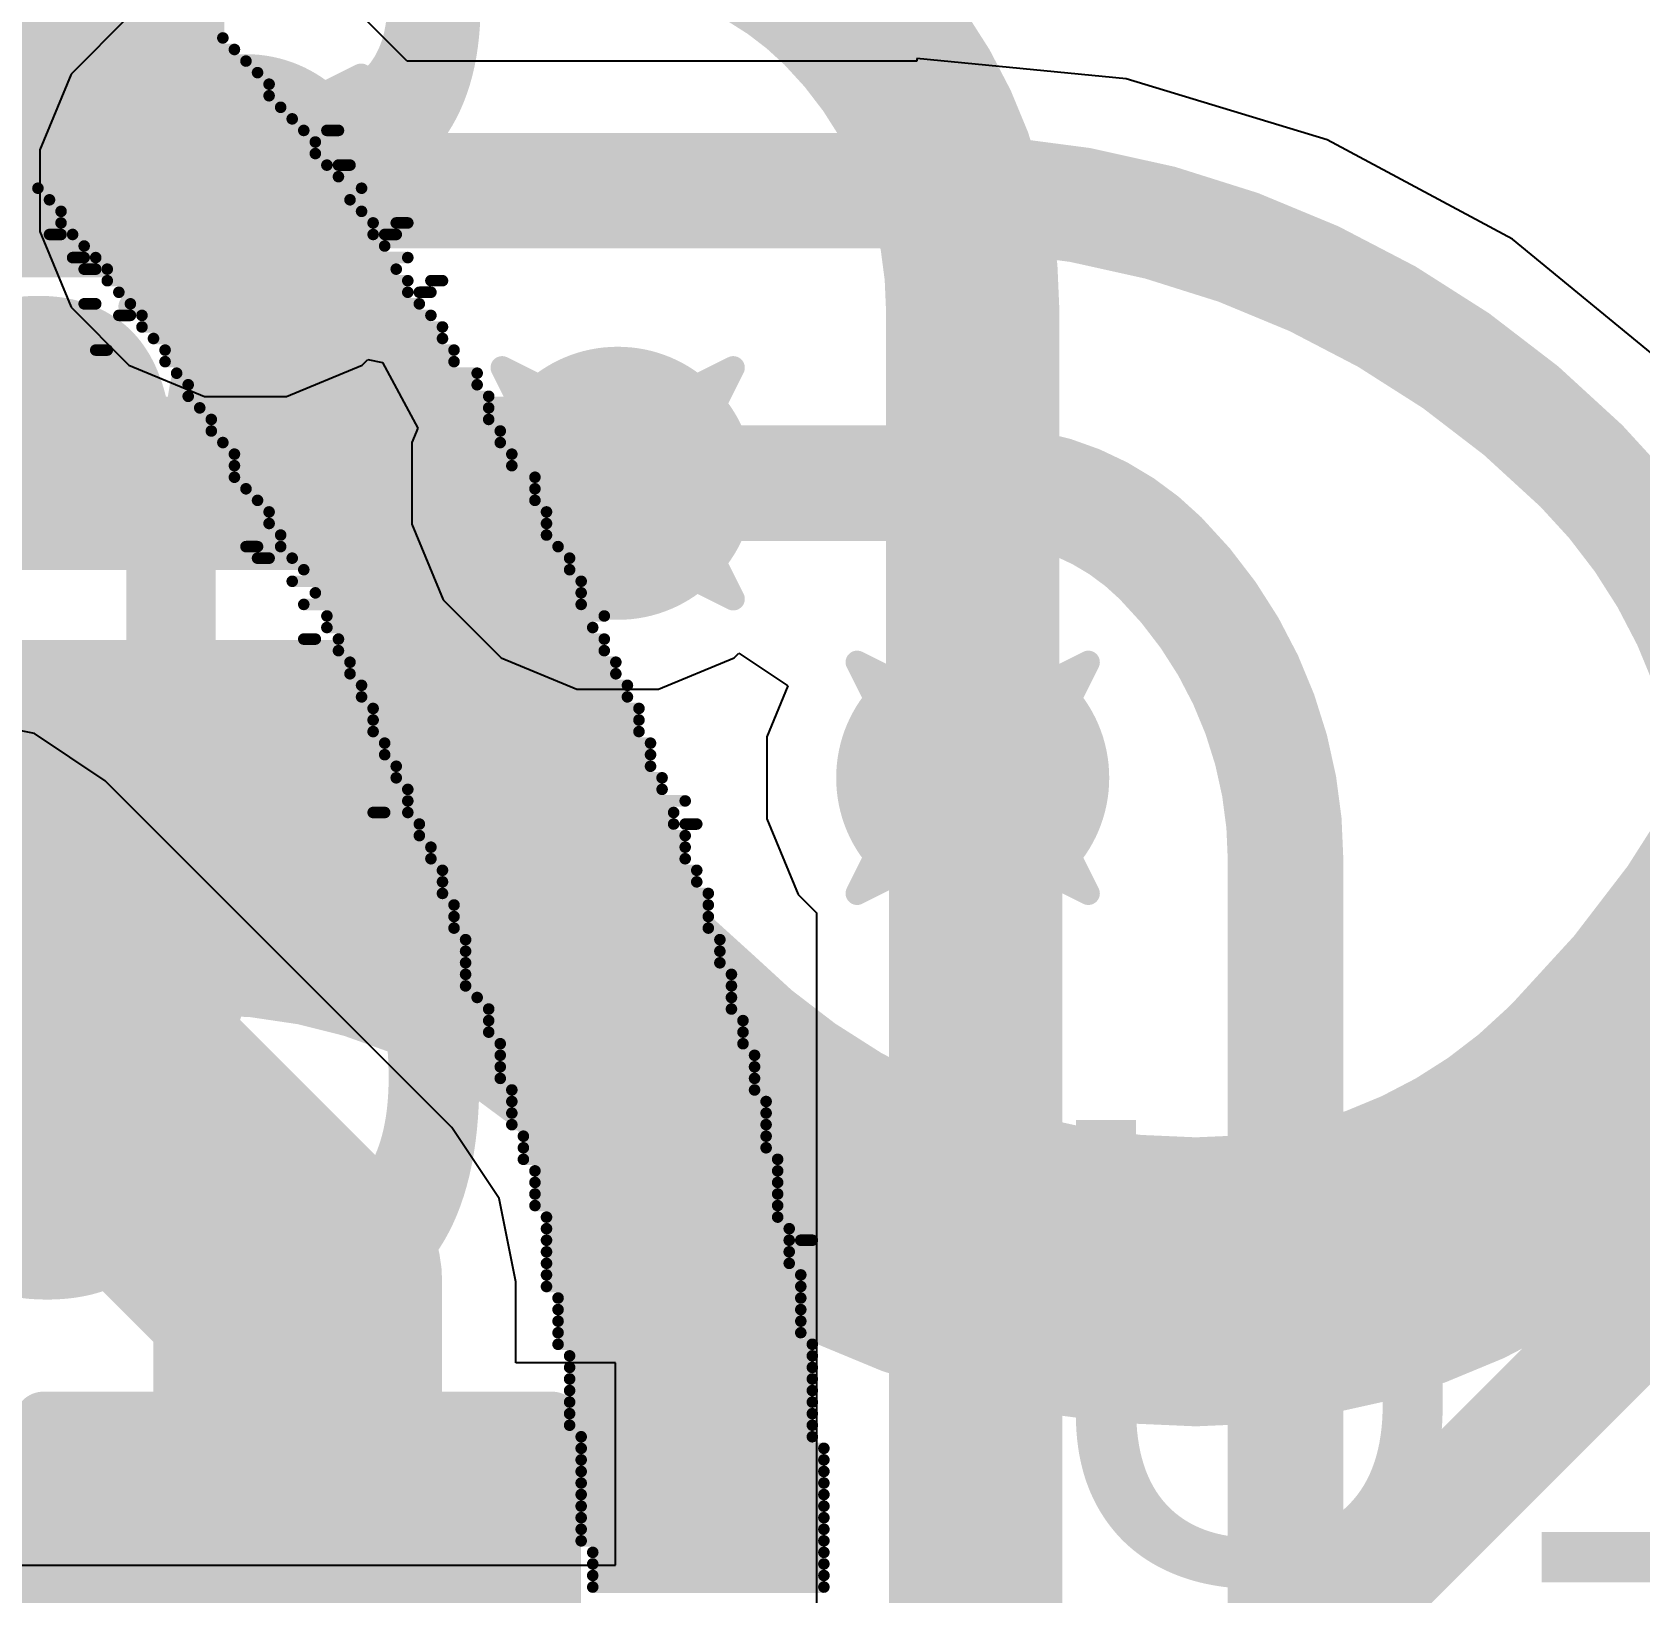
# Model space of a CAD drawing. Header units: inches. Extents: x -0.9 to 13.3, y -2.2 to 2.7.
# Drawn here: x 1.4319 to 1.571, y -0.3115 to -0.1765 of the extents above; entities that cross this region are included whole.
import ezdxf

# ---------------------------------------------------------------- set-up
doc = ezdxf.new("R2010")
doc.units = ezdxf.units.IN
doc.header["$MEASUREMENT"] = 0
for name, color, linetype in [('Board Outline', 216, 'Continuous'), ('Bottom Layer', 5, 'Continuous'), ('Bottom Overlay', 54, 'Continuous'), ('Dimension', 6, 'Continuous'), ('Drill Drawing', 1, 'Continuous'), ('Top Layer', 1, 'Continuous'), ('Top Overlay', 2, 'Continuous'), ('Top Paste', 8, 'Continuous'), ('Top Solder', 216, 'Continuous'), ('Via Holes', 16, 'Continuous')]:
    doc.layers.add(name, color=color, linetype=linetype)
doc.styles.add('Arial', font='', dxfattribs={"height": 0.2})
doc.styles.add('Arial_Bold', font='', dxfattribs={"height": 0.2})
doc.styles.get('Arial').set_extended_font_data('Arial')
doc.styles.get('Arial_Bold').set_extended_font_data('Arial', bold=True)

# ---------------------------------------------------------------- blocks, each defined once
blk = doc.blocks.new('S______B______88')
at = {"layer": 'Top Layer'}
for points in [[(-0.045, -0.0175), (-0.045, 0.0175), (-0.015, 0.0175), (-0.015, -0.0175)], [(0.015, -0.0175), (0.015, 0.0175), (0.045, 0.0175), (0.045, -0.0175)]]:
    blk.add_hatch(color=1, dxfattribs=at).paths.add_polyline_path(points)
at = {"layer": 'Top Paste'}
for points in [[(-0.045, -0.0175), (-0.045, 0.0175), (-0.015, 0.0175), (-0.015, -0.0175)], [(0.015, -0.0175), (0.015, 0.0175), (0.045, 0.0175), (0.045, -0.0175)]]:
    blk.add_hatch(color=8, dxfattribs=at).paths.add_polyline_path(points)
at = {"layer": 'Top Solder'}
for points in [[(-0.049, -0.0215), (-0.049, 0.0215), (-0.011, 0.0215), (-0.011, -0.0215)], [(0.011, -0.0215), (0.011, 0.0215), (0.049, 0.0215), (0.049, -0.0215)]]:
    blk.add_hatch(color=216, dxfattribs=at).paths.add_polyline_path(points)
at = {"layer": 'Top Overlay', "const_width": 0.005}
for points in [[(-0.05, 0.022), (-0.05, -0.022)], [(-0.05, 0.022), (0.05, 0.022)], [(0.05, 0.022), (0.05, -0.022)], [(-0.05, -0.022), (0.05, -0.022)]]:
    blk.add_lwpolyline(points, dxfattribs=at)
at = {"layer": 'Top Overlay', "const_width": 0.0025}
for points in [[(-0.05125, 0.022, 1), (-0.04875, 0.022, 1)], [(-0.05125, 0.022, 1), (-0.04875, 0.022, 1)], [(0.04875, 0.022, 1), (0.05125, 0.022, 1)], [(0.04875, 0.022, 1), (0.05125, 0.022, 1)], [(-0.05125, -0.022, 1), (-0.04875, -0.022, 1)], [(-0.05125, -0.022, 1), (-0.04875, -0.022, 1)], [(0.04875, -0.022, 1), (0.05125, -0.022, 1)], [(0.04875, -0.022, 1), (0.05125, -0.022, 1)]]:
    blk.add_lwpolyline(points, format="xyb", close=True, dxfattribs=at)

msp = doc.modelspace()

# ---------------------------------------------------------------- hatches: boundary and pattern name
at = {"layer": 'Bottom Layer'}
h = msp.add_hatch(color=5, dxfattribs=at)
edge = h.paths.add_edge_path()
edge.add_arc((1.4503676, -0.1902592), 0.011811, 0, 360)
h = msp.add_hatch(color=5, dxfattribs=at)
edge = h.paths.add_edge_path()
edge.add_arc((1.4825632, -0.2155702), 0.011811, 0, 360)
h = msp.add_hatch(color=5, dxfattribs=at)
edge = h.paths.add_edge_path()
edge.add_arc((1.5132784, -0.2410467), 0.011811, 0, 360)
h = msp.add_hatch(color=5, dxfattribs=at)
edge = h.paths.add_edge_path()
edge.add_arc((1.4548768, -0.2846451), 0.011811, 0, 360)
at = {"layer": 'Top Layer'}
h = msp.add_hatch(color=1, dxfattribs=at)
edge = h.paths.add_edge_path()
edge.add_arc((1.4503676, -0.1902592), 0.011811, 0, 360)
h = msp.add_hatch(color=1, dxfattribs=at)
edge = h.paths.add_edge_path()
edge.add_arc((1.4825632, -0.2155702), 0.011811, 0, 360)
h = msp.add_hatch(color=1, dxfattribs=at)
edge = h.paths.add_edge_path()
edge.add_arc((1.5132784, -0.2410467), 0.011811, 0, 360)
h = msp.add_hatch(color=1, dxfattribs=at)
edge = h.paths.add_edge_path()
edge.add_arc((1.4548768, -0.2846451), 0.011811, 0, 360)
at = {"layer": 'Via Holes'}
h = msp.add_hatch(color=7, dxfattribs=at)
edge = h.paths.add_edge_path()
edge.add_arc((1.4503676, -0.1902592), 0.0059055, 0, 360)
h = msp.add_hatch(color=7, dxfattribs=at)
edge = h.paths.add_edge_path()
edge.add_arc((1.4825632, -0.2155702), 0.0059055, 0, 360)
h = msp.add_hatch(color=7, dxfattribs=at)
edge = h.paths.add_edge_path()
edge.add_arc((1.5132784, -0.2410467), 0.0059055, 0, 360)
h = msp.add_hatch(color=7, dxfattribs=at)
edge = h.paths.add_edge_path()
edge.add_arc((1.4548768, -0.2846451), 0.0059055, 0, 360)

# ---------------------------------------------------------------- linework, layer by layer
at = {"layer": 'Board Outline', "const_width": 0.01}
msp.add_lwpolyline([(1.9986701, 0.2156704, -1.122171366645898), (-0.011594, -1.5132862)], format="xyb", dxfattribs=at)
at = {"layer": 'Bottom Layer'}
for points, const_width in [([(1.4803127, -0.1649482, -0.198912367379658), (1.5022784, -0.1740467)], 0.015), ([(1.5022784, -0.1740467, -0.198912367379658), (1.5132784, -0.200603)], 0.015), ([(1.5982784, -0.1984805, -0.198912367379658), (1.5689891, -0.2691912)], 0.025), ([(1.446651, -0.2490467, -0.198912367379658), (1.4852784, -0.2650467)], 0.025), ([(1.5325931, -0.2846451, -0.198912367379658), (1.4852784, -0.2650467)], 0.025), ([(1.5683436, -0.2698367, -0.198912367379658), (1.5325931, -0.2846451)], 0.025)]:
    msp.add_lwpolyline(points, format="xyb", dxfattribs=dict(at, const_width=const_width))
for points, const_width in [([(1.4985284, -0.1740467, 1), (1.5060284, -0.1740467, 1)], 0.0075), ([(1.4985284, -0.1740467, 1), (1.5060284, -0.1740467, 1)], 0.0075), ([(1.4466176, -0.1902592, 1), (1.4541176, -0.1902592, 1)], 0.0075), ([(1.5095284, -0.200603, 1), (1.5170284, -0.200603, 1)], 0.0075), ([(1.5095284, -0.200603, 1), (1.5170284, -0.200603, 1)], 0.0075), ([(1.4788132, -0.2155702, 1), (1.4863132, -0.2155702, 1)], 0.0075), ([(1.5095284, -0.2410467, 1), (1.5170284, -0.2410467, 1)], 0.0075), ([(1.440401, -0.2490467, 1), (1.452901, -0.2490467, 1)], 0.0125), ([(1.440401, -0.2490467, 1), (1.452901, -0.2490467, 1)], 0.0125), ([(1.4790284, -0.2650467, 1), (1.4915284, -0.2650467, 1)], 0.0125), ([(1.4790284, -0.2650467, 1), (1.4915284, -0.2650467, 1)], 0.0125), ([(1.5627391, -0.2691912, 1), (1.5752391, -0.2691912, 1)], 0.0125), ([(1.5627391, -0.2691912, 1), (1.5752391, -0.2691912, 1)], 0.0125), ([(1.5620936, -0.2698367, 1), (1.5745936, -0.2698367, 1)], 0.0125), ([(1.5620936, -0.2698367, 1), (1.5745936, -0.2698367, 1)], 0.0125), ([(1.4486268, -0.2846451, 1), (1.4611268, -0.2846451, 1)], 0.0125), ([(1.5263431, -0.2846451, 1), (1.5388431, -0.2846451, 1)], 0.0125), ([(1.5263431, -0.2846451, 1), (1.5388431, -0.2846451, 1)], 0.0125)]:
    msp.add_lwpolyline(points, format="xyb", close=True, dxfattribs=dict(at, const_width=const_width))
for points, const_width in [([(1.2920381, -0.1902592), (1.4503676, -0.1902592)], 0.015), ([(1.5132784, -0.2410467), (1.5132784, -0.200603)], 0.015), ([(1.3136608, -0.2155702), (1.4825632, -0.2155702)], 0.015), ([(1.3044455, -0.2490467), (1.446651, -0.2490467)], 0.025), ([(1.5683436, -0.2698367), (1.5689891, -0.2691912)], 0.025), ([(1.4548768, -0.3464601), (1.4548768, -0.2846451)], 0.025)]:
    msp.add_lwpolyline(points, dxfattribs=dict(at, const_width=const_width))
at = {"layer": 'Bottom Overlay', "const_width": 0.001}
for points in [[(1.4194044, -0.1760467), (1.4484044, -0.1760467)], [(1.4204044, -0.1770467), (1.4484044, -0.1770467)], [(1.4214044, -0.1780467), (1.4494044, -0.1780467)], [(1.4214044, -0.1790467), (1.4504044, -0.1790467)], [(1.4234044, -0.1800467), (1.4514044, -0.1800467)], [(1.4244044, -0.1810467), (1.4524044, -0.1810467)], [(1.4254044, -0.1820467), (1.4524044, -0.1820467)], [(1.4264044, -0.1830467), (1.4534044, -0.1830467)], [(1.4274044, -0.1840467), (1.4544044, -0.1840467)], [(1.4284044, -0.1850467), (1.4554044, -0.1850467)], [(1.4574044, -0.1850467), (1.4584044, -0.1850467)], [(1.4294044, -0.1860467), (1.4564044, -0.1860467)], [(1.4294044, -0.1870467), (1.4564044, -0.1870467)], [(1.4304044, -0.1880467), (1.4574044, -0.1880467)], [(1.4584044, -0.1880467), (1.4594044, -0.1880467)], [(1.4314044, -0.1890467), (1.4584044, -0.1890467)], [(1.4324044, -0.1900467), (1.4604044, -0.1900467)], [(1.4334044, -0.1910467), (1.4594044, -0.1910467)], [(1.4344044, -0.1920467), (1.4604044, -0.1920467)], [(1.4344044, -0.1930467), (1.4614044, -0.1930467)], [(1.4634044, -0.1930467), (1.4644044, -0.1930467)], [(1.4334044, -0.1940467), (1.4344044, -0.1940467)], [(1.4354044, -0.1940467), (1.4614044, -0.1940467)], [(1.4364044, -0.1950467), (1.4624044, -0.1950467)], [(1.4624044, -0.1940467), (1.4634044, -0.1940467)], [(1.4354044, -0.1960467), (1.4364044, -0.1960467)], [(1.4374044, -0.1960467), (1.4644044, -0.1960467)], [(1.4364044, -0.1970467), (1.4374044, -0.1970467)], [(1.4384044, -0.1970467), (1.4634044, -0.1970467)], [(1.4384044, -0.1980467), (1.4644044, -0.1980467)], [(1.4394044, -0.1990467), (1.4644044, -0.1990467)], [(1.4654044, -0.1990467), (1.4664044, -0.1990467)], [(1.4664044, -0.1980467), (1.4674044, -0.1980467)], [(1.4364044, -0.2000467), (1.4374044, -0.2000467)], [(1.4404044, -0.2000467), (1.4654044, -0.2000467)], [(1.4394044, -0.2010467), (1.4404044, -0.2010467)], [(1.4414044, -0.2010467), (1.4664044, -0.2010467)], [(1.4414044, -0.2020467), (1.4674044, -0.2020467)], [(1.4424044, -0.2030467), (1.4674044, -0.2030467)], [(1.4374044, -0.2040467), (1.4384044, -0.2040467)], [(1.4434044, -0.2040467), (1.4684044, -0.2040467)], [(1.4434044, -0.2050467), (1.4684044, -0.2050467)], [(1.4444044, -0.2060467), (1.4704044, -0.2060467)], [(1.4454044, -0.2070467), (1.4704044, -0.2070467)], [(1.4454044, -0.2080467), (1.4714044, -0.2080467)], [(1.4464044, -0.2090467), (1.4714044, -0.2090467)], [(1.4474044, -0.2100467), (1.4714044, -0.2100467)], [(1.4474044, -0.2110467), (1.4724044, -0.2110467)], [(1.4484044, -0.2120467), (1.4724044, -0.2120467)], [(1.4494044, -0.2130467), (1.4734044, -0.2130467)], [(1.4494044, -0.2140467), (1.4734044, -0.2140467)], [(1.4494044, -0.2150467), (1.4754044, -0.2150467)], [(1.4504044, -0.2160467), (1.4754044, -0.2160467)], [(1.4514044, -0.2170467), (1.4754044, -0.2170467)], [(1.4524044, -0.2180467), (1.4764044, -0.2180467)], [(1.4524044, -0.2190467), (1.4764044, -0.2190467)], [(1.4534044, -0.2200467), (1.4764044, -0.2200467)], [(1.4504044, -0.2210467), (1.4514044, -0.2210467)], [(1.4534044, -0.2210467), (1.4774044, -0.2210467)], [(1.4514044, -0.2220467), (1.4524044, -0.2220467)], [(1.4544044, -0.2220467), (1.4784044, -0.2220467)], [(1.4554044, -0.2230467), (1.4784044, -0.2230467)], [(1.4544044, -0.2240467), (1.4794044, -0.2240467)], [(1.4564044, -0.2250467), (1.4794044, -0.2250467)], [(1.4554044, -0.2260467), (1.4794044, -0.2260467)], [(1.4574044, -0.2270467), (1.4814044, -0.2270467)], [(1.4574044, -0.2280467), (1.4804044, -0.2280467)], [(1.4554044, -0.2290467), (1.4564044, -0.2290467)], [(1.4584044, -0.2290467), (1.4814044, -0.2290467)], [(1.4584044, -0.2300467), (1.4814044, -0.2300467)], [(1.4594044, -0.2310467), (1.4824044, -0.2310467)], [(1.4594044, -0.2320467), (1.4824044, -0.2320467)], [(1.4604044, -0.2330467), (1.4834044, -0.2330467)], [(1.4604044, -0.2340467), (1.4834044, -0.2340467)], [(1.4614044, -0.2350467), (1.4844044, -0.2350467)], [(1.4614044, -0.2360467), (1.4844044, -0.2360467)], [(1.4614044, -0.2370467), (1.4844044, -0.2370467)], [(1.4624044, -0.2380467), (1.4854044, -0.2380467)], [(1.4624044, -0.2390467), (1.4854044, -0.2390467)], [(1.4634044, -0.2400467), (1.4854044, -0.2400467)], [(1.4634044, -0.2410467), (1.4864044, -0.2410467)], [(1.4644044, -0.2420467), (1.4864044, -0.2420467)], [(1.4644044, -0.2430467), (1.4884044, -0.2430467)], [(1.4614044, -0.2440467), (1.4624044, -0.2440467)], [(1.4644044, -0.2440467), (1.4874044, -0.2440467)], [(1.4654044, -0.2450467), (1.4874044, -0.2450467)], [(1.4884044, -0.2450467), (1.4894044, -0.2450467)], [(1.4654044, -0.2460467), (1.4884044, -0.2460467)], [(1.4664044, -0.2470467), (1.4884044, -0.2470467)], [(1.4664044, -0.2480467), (1.4884044, -0.2480467)], [(1.4674044, -0.2490467), (1.4894044, -0.2490467)], [(1.4674044, -0.2500467), (1.4894044, -0.2500467)], [(1.4674044, -0.2510467), (1.4904044, -0.2510467)], [(1.4684044, -0.2520467), (1.4904044, -0.2520467)], [(1.4684044, -0.2530467), (1.4904044, -0.2530467)], [(1.4684044, -0.2540467), (1.4904044, -0.2540467)], [(1.4694044, -0.2550467), (1.4914044, -0.2550467)], [(1.4694044, -0.2560467), (1.4914044, -0.2560467)], [(1.4694044, -0.2570467), (1.4914044, -0.2570467)], [(1.4694044, -0.2580467), (1.4924044, -0.2580467)], [(1.4694044, -0.2590467), (1.4924044, -0.2590467)], [(1.4704044, -0.2600467), (1.4924044, -0.2600467)], [(1.4714044, -0.2610467), (1.4924044, -0.2610467)], [(1.4714044, -0.2620467), (1.4934044, -0.2620467)], [(1.4714044, -0.2630467), (1.4934044, -0.2630467)], [(1.4724044, -0.2640467), (1.4934044, -0.2640467)], [(1.4724044, -0.2650467), (1.4944044, -0.2650467)], [(1.4724044, -0.2660467), (1.4944044, -0.2660467)], [(1.4724044, -0.2670467), (1.4944044, -0.2670467)], [(1.4734044, -0.2680467), (1.4944044, -0.2680467)], [(1.4734044, -0.2690467), (1.4954044, -0.2690467)], [(1.4734044, -0.2700467), (1.4954044, -0.2700467)], [(1.4734044, -0.2710467), (1.4954044, -0.2710467)], [(1.4744044, -0.2720467), (1.4954044, -0.2720467)], [(1.4744044, -0.2730467), (1.4954044, -0.2730467)], [(1.4744044, -0.2740467), (1.4964044, -0.2740467)], [(1.4754044, -0.2750467), (1.4964044, -0.2750467)], [(1.4754044, -0.2760467), (1.4964044, -0.2760467)], [(1.4754044, -0.2770467), (1.4964044, -0.2770467)], [(1.4754044, -0.2780467), (1.4964044, -0.2780467)], [(1.4764044, -0.2790467), (1.4964044, -0.2790467)], [(1.4764044, -0.2800467), (1.4974044, -0.2800467)], [(1.4764044, -0.2810467), (1.4974044, -0.2810467)], [(1.4984044, -0.2810467), (1.4994044, -0.2810467)], [(1.4764044, -0.2820467), (1.4974044, -0.2820467)], [(1.4764044, -0.2830467), (1.4974044, -0.2830467)], [(1.4764044, -0.2840467), (1.4984044, -0.2840467)], [(1.4764044, -0.2850467), (1.4984044, -0.2850467)], [(1.4774044, -0.2860467), (1.4984044, -0.2860467)], [(1.4774044, -0.2870467), (1.4984044, -0.2870467)], [(1.4774044, -0.2880467), (1.4984044, -0.2880467)], [(1.4774044, -0.2890467), (1.4984044, -0.2890467)], [(1.4774044, -0.2900467), (1.4994044, -0.2900467)], [(1.4784044, -0.2910467), (1.4994044, -0.2910467)], [(1.4784044, -0.2920467), (1.4994044, -0.2920467)], [(1.4784044, -0.2930467), (1.4994044, -0.2930467)], [(1.4784044, -0.2940467), (1.4994044, -0.2940467)], [(1.4784044, -0.2950467), (1.4994044, -0.2950467)], [(1.4784044, -0.2960467), (1.4994044, -0.2960467)], [(1.4784044, -0.2970467), (1.4994044, -0.2970467)], [(1.4794044, -0.2980467), (1.4994044, -0.2980467)], [(1.4794044, -0.2990467), (1.5004044, -0.2990467)], [(1.4794044, -0.3000467), (1.5004044, -0.3000467)], [(1.4794044, -0.3010467), (1.5004044, -0.3010467)], [(1.4794044, -0.3020467), (1.5004044, -0.3020467)], [(1.4794044, -0.3030467), (1.5004044, -0.3030467)], [(1.4794044, -0.3040467), (1.5004044, -0.3040467)], [(1.4794044, -0.3050467), (1.5004044, -0.3050467)], [(1.4794044, -0.3060467), (1.5004044, -0.3060467)], [(1.4794044, -0.3070467), (1.5004044, -0.3070467)], [(1.4804044, -0.3080467), (1.5004044, -0.3080467)], [(1.4804044, -0.3090467), (1.5004044, -0.3090467)], [(1.4804044, -0.3100467), (1.5004044, -0.3100467)], [(1.4804044, -0.3110467), (1.5004044, -0.3110467)]]:
    msp.add_lwpolyline(points, dxfattribs=at)
at = {"layer": 'Bottom Overlay', "const_width": 0.0005}
for points in [[(1.4481544, -0.1770467, 1), (1.4486544, -0.1770467, 1)], [(1.4491544, -0.1780467, 1), (1.4496544, -0.1780467, 1)], [(1.4501544, -0.1790467, 1), (1.4506544, -0.1790467, 1)], [(1.4511544, -0.1800467, 1), (1.4516544, -0.1800467, 1)], [(1.4521544, -0.1810467, 1), (1.4526544, -0.1810467, 1)], [(1.4521544, -0.1820467, 1), (1.4526544, -0.1820467, 1)], [(1.4531544, -0.1830467, 1), (1.4536544, -0.1830467, 1)], [(1.4541544, -0.1840467, 1), (1.4546544, -0.1840467, 1)], [(1.4551544, -0.1850467, 1), (1.4556544, -0.1850467, 1)], [(1.4571544, -0.1850467, 1), (1.4576544, -0.1850467, 1)], [(1.4581544, -0.1850467, 1), (1.4586544, -0.1850467, 1)], [(1.4561544, -0.1860467, 1), (1.4566544, -0.1860467, 1)], [(1.4561544, -0.1870467, 1), (1.4566544, -0.1870467, 1)], [(1.4571544, -0.1880467, 1), (1.4576544, -0.1880467, 1)], [(1.4581544, -0.1880467, 1), (1.4586544, -0.1880467, 1)], [(1.4591544, -0.1880467, 1), (1.4596544, -0.1880467, 1)], [(1.4581544, -0.1890467, 1), (1.4586544, -0.1890467, 1)], [(1.4321544, -0.1900467, 1), (1.4326544, -0.1900467, 1)], [(1.4331544, -0.1910467, 1), (1.4336544, -0.1910467, 1)], [(1.4591544, -0.1910467, 1), (1.4596544, -0.1910467, 1)], [(1.4601544, -0.1900467, 1), (1.4606544, -0.1900467, 1)], [(1.4341544, -0.1920467, 1), (1.4346544, -0.1920467, 1)], [(1.4601544, -0.1920467, 1), (1.4606544, -0.1920467, 1)], [(1.4341544, -0.1930467, 1), (1.4346544, -0.1930467, 1)], [(1.4611544, -0.1930467, 1), (1.4616544, -0.1930467, 1)], [(1.4631544, -0.1930467, 1), (1.4636544, -0.1930467, 1)], [(1.4641544, -0.1930467, 1), (1.4646544, -0.1930467, 1)], [(1.4331544, -0.1940467, 1), (1.4336544, -0.1940467, 1)], [(1.4341544, -0.1940467, 1), (1.4346544, -0.1940467, 1)], [(1.4351544, -0.1940467, 1), (1.4356544, -0.1940467, 1)], [(1.4361544, -0.1950467, 1), (1.4366544, -0.1950467, 1)], [(1.4611544, -0.1940467, 1), (1.4616544, -0.1940467, 1)], [(1.4621544, -0.1940467, 1), (1.4626544, -0.1940467, 1)], [(1.4621544, -0.1950467, 1), (1.4626544, -0.1950467, 1)], [(1.4631544, -0.1940467, 1), (1.4636544, -0.1940467, 1)], [(1.4351544, -0.1960467, 1), (1.4356544, -0.1960467, 1)], [(1.4361544, -0.1960467, 1), (1.4366544, -0.1960467, 1)], [(1.4371544, -0.1960467, 1), (1.4376544, -0.1960467, 1)], [(1.4641544, -0.1960467, 1), (1.4646544, -0.1960467, 1)], [(1.4361544, -0.1970467, 1), (1.4366544, -0.1970467, 1)], [(1.4371544, -0.1970467, 1), (1.4376544, -0.1970467, 1)], [(1.4381544, -0.1970467, 1), (1.4386544, -0.1970467, 1)], [(1.4631544, -0.1970467, 1), (1.4636544, -0.1970467, 1)], [(1.4381544, -0.1980467, 1), (1.4386544, -0.1980467, 1)], [(1.4391544, -0.1990467, 1), (1.4396544, -0.1990467, 1)], [(1.4641544, -0.1980467, 1), (1.4646544, -0.1980467, 1)], [(1.4641544, -0.1990467, 1), (1.4646544, -0.1990467, 1)], [(1.4651544, -0.1990467, 1), (1.4656544, -0.1990467, 1)], [(1.4661544, -0.1980467, 1), (1.4666544, -0.1980467, 1)], [(1.4661544, -0.1990467, 1), (1.4666544, -0.1990467, 1)], [(1.4671544, -0.1980467, 1), (1.4676544, -0.1980467, 1)], [(1.4361544, -0.2000467, 1), (1.4366544, -0.2000467, 1)], [(1.4371544, -0.2000467, 1), (1.4376544, -0.2000467, 1)], [(1.4401544, -0.2000467, 1), (1.4406544, -0.2000467, 1)], [(1.4651544, -0.2000467, 1), (1.4656544, -0.2000467, 1)], [(1.4391544, -0.2010467, 1), (1.4396544, -0.2010467, 1)], [(1.4401544, -0.2010467, 1), (1.4406544, -0.2010467, 1)], [(1.4411544, -0.2010467, 1), (1.4416544, -0.2010467, 1)], [(1.4411544, -0.2020467, 1), (1.4416544, -0.2020467, 1)], [(1.4661544, -0.2010467, 1), (1.4666544, -0.2010467, 1)], [(1.4671544, -0.2020467, 1), (1.4676544, -0.2020467, 1)], [(1.4421544, -0.2030467, 1), (1.4426544, -0.2030467, 1)], [(1.4671544, -0.2030467, 1), (1.4676544, -0.2030467, 1)], [(1.4371544, -0.2040467, 1), (1.4376544, -0.2040467, 1)], [(1.4381544, -0.2040467, 1), (1.4386544, -0.2040467, 1)], [(1.4431544, -0.2040467, 1), (1.4436544, -0.2040467, 1)], [(1.4681544, -0.2040467, 1), (1.4686544, -0.2040467, 1)], [(1.4431544, -0.2050467, 1), (1.4436544, -0.2050467, 1)], [(1.4441544, -0.2060467, 1), (1.4446544, -0.2060467, 1)], [(1.4681544, -0.2050467, 1), (1.4686544, -0.2050467, 1)], [(1.4701544, -0.2060467, 1), (1.4706544, -0.2060467, 1)], [(1.4451544, -0.2070467, 1), (1.4456544, -0.2070467, 1)], [(1.4701544, -0.2070467, 1), (1.4706544, -0.2070467, 1)], [(1.4451544, -0.2080467, 1), (1.4456544, -0.2080467, 1)], [(1.4461544, -0.2090467, 1), (1.4466544, -0.2090467, 1)], [(1.4711544, -0.2080467, 1), (1.4716544, -0.2080467, 1)], [(1.4711544, -0.2090467, 1), (1.4716544, -0.2090467, 1)], [(1.4471544, -0.2100467, 1), (1.4476544, -0.2100467, 1)], [(1.4711544, -0.2100467, 1), (1.4716544, -0.2100467, 1)], [(1.4471544, -0.2110467, 1), (1.4476544, -0.2110467, 1)], [(1.4721544, -0.2110467, 1), (1.4726544, -0.2110467, 1)], [(1.4481544, -0.2120467, 1), (1.4486544, -0.2120467, 1)], [(1.4491544, -0.2130467, 1), (1.4496544, -0.2130467, 1)], [(1.4721544, -0.2120467, 1), (1.4726544, -0.2120467, 1)], [(1.4731544, -0.2130467, 1), (1.4736544, -0.2130467, 1)], [(1.4491544, -0.2140467, 1), (1.4496544, -0.2140467, 1)], [(1.4731544, -0.2140467, 1), (1.4736544, -0.2140467, 1)], [(1.4491544, -0.2150467, 1), (1.4496544, -0.2150467, 1)], [(1.4501544, -0.2160467, 1), (1.4506544, -0.2160467, 1)], [(1.4751544, -0.2150467, 1), (1.4756544, -0.2150467, 1)], [(1.4751544, -0.2160467, 1), (1.4756544, -0.2160467, 1)], [(1.4511544, -0.2170467, 1), (1.4516544, -0.2170467, 1)], [(1.4751544, -0.2170467, 1), (1.4756544, -0.2170467, 1)], [(1.4521544, -0.2180467, 1), (1.4526544, -0.2180467, 1)], [(1.4761544, -0.2180467, 1), (1.4766544, -0.2180467, 1)], [(1.4521544, -0.2190467, 1), (1.4526544, -0.2190467, 1)], [(1.4531544, -0.2200467, 1), (1.4536544, -0.2200467, 1)], [(1.4761544, -0.2190467, 1), (1.4766544, -0.2190467, 1)], [(1.4761544, -0.2200467, 1), (1.4766544, -0.2200467, 1)], [(1.4501544, -0.2210467, 1), (1.4506544, -0.2210467, 1)], [(1.4511544, -0.2210467, 1), (1.4516544, -0.2210467, 1)], [(1.4531544, -0.2210467, 1), (1.4536544, -0.2210467, 1)], [(1.4771544, -0.2210467, 1), (1.4776544, -0.2210467, 1)], [(1.4511544, -0.2220467, 1), (1.4516544, -0.2220467, 1)], [(1.4521544, -0.2220467, 1), (1.4526544, -0.2220467, 1)], [(1.4541544, -0.2220467, 1), (1.4546544, -0.2220467, 1)], [(1.4551544, -0.2230467, 1), (1.4556544, -0.2230467, 1)], [(1.4781544, -0.2220467, 1), (1.4786544, -0.2220467, 1)], [(1.4781544, -0.2230467, 1), (1.4786544, -0.2230467, 1)], [(1.4541544, -0.2240467, 1), (1.4546544, -0.2240467, 1)], [(1.4791544, -0.2240467, 1), (1.4796544, -0.2240467, 1)], [(1.4561544, -0.2250467, 1), (1.4566544, -0.2250467, 1)], [(1.4791544, -0.2250467, 1), (1.4796544, -0.2250467, 1)], [(1.4551544, -0.2260467, 1), (1.4556544, -0.2260467, 1)], [(1.4571544, -0.2270467, 1), (1.4576544, -0.2270467, 1)], [(1.4791544, -0.2260467, 1), (1.4796544, -0.2260467, 1)], [(1.4811544, -0.2270467, 1), (1.4816544, -0.2270467, 1)], [(1.4571544, -0.2280467, 1), (1.4576544, -0.2280467, 1)], [(1.4801544, -0.2280467, 1), (1.4806544, -0.2280467, 1)], [(1.4551544, -0.2290467, 1), (1.4556544, -0.2290467, 1)], [(1.4561544, -0.2290467, 1), (1.4566544, -0.2290467, 1)], [(1.4581544, -0.2290467, 1), (1.4586544, -0.2290467, 1)], [(1.4811544, -0.2290467, 1), (1.4816544, -0.2290467, 1)], [(1.4581544, -0.2300467, 1), (1.4586544, -0.2300467, 1)], [(1.4591544, -0.2310467, 1), (1.4596544, -0.2310467, 1)], [(1.4811544, -0.2300467, 1), (1.4816544, -0.2300467, 1)], [(1.4821544, -0.2310467, 1), (1.4826544, -0.2310467, 1)], [(1.4591544, -0.2320467, 1), (1.4596544, -0.2320467, 1)], [(1.4821544, -0.2320467, 1), (1.4826544, -0.2320467, 1)], [(1.4601544, -0.2330467, 1), (1.4606544, -0.2330467, 1)], [(1.4601544, -0.2340467, 1), (1.4606544, -0.2340467, 1)], [(1.4831544, -0.2330467, 1), (1.4836544, -0.2330467, 1)], [(1.4831544, -0.2340467, 1), (1.4836544, -0.2340467, 1)], [(1.4611544, -0.2350467, 1), (1.4616544, -0.2350467, 1)], [(1.4841544, -0.2350467, 1), (1.4846544, -0.2350467, 1)], [(1.4611544, -0.2360467, 1), (1.4616544, -0.2360467, 1)], [(1.4841544, -0.2360467, 1), (1.4846544, -0.2360467, 1)], [(1.4611544, -0.2370467, 1), (1.4616544, -0.2370467, 1)], [(1.4621544, -0.2380467, 1), (1.4626544, -0.2380467, 1)], [(1.4841544, -0.2370467, 1), (1.4846544, -0.2370467, 1)], [(1.4851544, -0.2380467, 1), (1.4856544, -0.2380467, 1)], [(1.4621544, -0.2390467, 1), (1.4626544, -0.2390467, 1)], [(1.4851544, -0.2390467, 1), (1.4856544, -0.2390467, 1)], [(1.4631544, -0.2400467, 1), (1.4636544, -0.2400467, 1)], [(1.4631544, -0.2410467, 1), (1.4636544, -0.2410467, 1)], [(1.4851544, -0.2400467, 1), (1.4856544, -0.2400467, 1)], [(1.4861544, -0.2410467, 1), (1.4866544, -0.2410467, 1)], [(1.4641544, -0.2420467, 1), (1.4646544, -0.2420467, 1)], [(1.4861544, -0.2420467, 1), (1.4866544, -0.2420467, 1)], [(1.4641544, -0.2430467, 1), (1.4646544, -0.2430467, 1)], [(1.4881544, -0.2430467, 1), (1.4886544, -0.2430467, 1)], [(1.4611544, -0.2440467, 1), (1.4616544, -0.2440467, 1)], [(1.4621544, -0.2440467, 1), (1.4626544, -0.2440467, 1)], [(1.4641544, -0.2440467, 1), (1.4646544, -0.2440467, 1)], [(1.4651544, -0.2450467, 1), (1.4656544, -0.2450467, 1)], [(1.4871544, -0.2440467, 1), (1.4876544, -0.2440467, 1)], [(1.4871544, -0.2450467, 1), (1.4876544, -0.2450467, 1)], [(1.4881544, -0.2450467, 1), (1.4886544, -0.2450467, 1)], [(1.4891544, -0.2450467, 1), (1.4896544, -0.2450467, 1)], [(1.4651544, -0.2460467, 1), (1.4656544, -0.2460467, 1)], [(1.4881544, -0.2460467, 1), (1.4886544, -0.2460467, 1)], [(1.4661544, -0.2470467, 1), (1.4666544, -0.2470467, 1)], [(1.4661544, -0.2480467, 1), (1.4666544, -0.2480467, 1)], [(1.4881544, -0.2470467, 1), (1.4886544, -0.2470467, 1)], [(1.4881544, -0.2480467, 1), (1.4886544, -0.2480467, 1)], [(1.4671544, -0.2490467, 1), (1.4676544, -0.2490467, 1)], [(1.4891544, -0.2490467, 1), (1.4896544, -0.2490467, 1)], [(1.4671544, -0.2500467, 1), (1.4676544, -0.2500467, 1)], [(1.4891544, -0.2500467, 1), (1.4896544, -0.2500467, 1)], [(1.4671544, -0.2510467, 1), (1.4676544, -0.2510467, 1)], [(1.4681544, -0.2520467, 1), (1.4686544, -0.2520467, 1)], [(1.4901544, -0.2510467, 1), (1.4906544, -0.2510467, 1)], [(1.4901544, -0.2520467, 1), (1.4906544, -0.2520467, 1)], [(1.4681544, -0.2530467, 1), (1.4686544, -0.2530467, 1)], [(1.4901544, -0.2530467, 1), (1.4906544, -0.2530467, 1)], [(1.4681544, -0.2540467, 1), (1.4686544, -0.2540467, 1)], [(1.4901544, -0.2540467, 1), (1.4906544, -0.2540467, 1)], [(1.4691544, -0.2550467, 1), (1.4696544, -0.2550467, 1)], [(1.4691544, -0.2560467, 1), (1.4696544, -0.2560467, 1)], [(1.4911544, -0.2550467, 1), (1.4916544, -0.2550467, 1)], [(1.4911544, -0.2560467, 1), (1.4916544, -0.2560467, 1)], [(1.4691544, -0.2570467, 1), (1.4696544, -0.2570467, 1)], [(1.4911544, -0.2570467, 1), (1.4916544, -0.2570467, 1)], [(1.4691544, -0.2580467, 1), (1.4696544, -0.2580467, 1)], [(1.4691544, -0.2590467, 1), (1.4696544, -0.2590467, 1)], [(1.4921544, -0.2580467, 1), (1.4926544, -0.2580467, 1)], [(1.4921544, -0.2590467, 1), (1.4926544, -0.2590467, 1)], [(1.4701544, -0.2600467, 1), (1.4706544, -0.2600467, 1)], [(1.4921544, -0.2600467, 1), (1.4926544, -0.2600467, 1)], [(1.4711544, -0.2610467, 1), (1.4716544, -0.2610467, 1)], [(1.4921544, -0.2610467, 1), (1.4926544, -0.2610467, 1)], [(1.4711544, -0.2620467, 1), (1.4716544, -0.2620467, 1)], [(1.4711544, -0.2630467, 1), (1.4716544, -0.2630467, 1)], [(1.4931544, -0.2620467, 1), (1.4936544, -0.2620467, 1)], [(1.4931544, -0.2630467, 1), (1.4936544, -0.2630467, 1)], [(1.4721544, -0.2640467, 1), (1.4726544, -0.2640467, 1)], [(1.4931544, -0.2640467, 1), (1.4936544, -0.2640467, 1)], [(1.4721544, -0.2650467, 1), (1.4726544, -0.2650467, 1)], [(1.4721544, -0.2660467, 1), (1.4726544, -0.2660467, 1)], [(1.4941544, -0.2650467, 1), (1.4946544, -0.2650467, 1)], [(1.4941544, -0.2660467, 1), (1.4946544, -0.2660467, 1)], [(1.4721544, -0.2670467, 1), (1.4726544, -0.2670467, 1)], [(1.4941544, -0.2670467, 1), (1.4946544, -0.2670467, 1)], [(1.4731544, -0.2680467, 1), (1.4736544, -0.2680467, 1)], [(1.4941544, -0.2680467, 1), (1.4946544, -0.2680467, 1)], [(1.4731544, -0.2690467, 1), (1.4736544, -0.2690467, 1)], [(1.4731544, -0.2700467, 1), (1.4736544, -0.2700467, 1)], [(1.4951544, -0.2690467, 1), (1.4956544, -0.2690467, 1)], [(1.4951544, -0.2700467, 1), (1.4956544, -0.2700467, 1)], [(1.4731544, -0.2710467, 1), (1.4736544, -0.2710467, 1)], [(1.4951544, -0.2710467, 1), (1.4956544, -0.2710467, 1)], [(1.4741544, -0.2720467, 1), (1.4746544, -0.2720467, 1)], [(1.4741544, -0.2730467, 1), (1.4746544, -0.2730467, 1)], [(1.4951544, -0.2720467, 1), (1.4956544, -0.2720467, 1)], [(1.4951544, -0.2730467, 1), (1.4956544, -0.2730467, 1)], [(1.4741544, -0.2740467, 1), (1.4746544, -0.2740467, 1)], [(1.4961544, -0.2740467, 1), (1.4966544, -0.2740467, 1)], [(1.4751544, -0.2750467, 1), (1.4756544, -0.2750467, 1)], [(1.4961544, -0.2750467, 1), (1.4966544, -0.2750467, 1)], [(1.4751544, -0.2760467, 1), (1.4756544, -0.2760467, 1)], [(1.4751544, -0.2770467, 1), (1.4756544, -0.2770467, 1)], [(1.4961544, -0.2760467, 1), (1.4966544, -0.2760467, 1)], [(1.4961544, -0.2770467, 1), (1.4966544, -0.2770467, 1)], [(1.4751544, -0.2780467, 1), (1.4756544, -0.2780467, 1)], [(1.4961544, -0.2780467, 1), (1.4966544, -0.2780467, 1)], [(1.4761544, -0.2790467, 1), (1.4766544, -0.2790467, 1)], [(1.4761544, -0.2800467, 1), (1.4766544, -0.2800467, 1)], [(1.4961544, -0.2790467, 1), (1.4966544, -0.2790467, 1)], [(1.4971544, -0.2800467, 1), (1.4976544, -0.2800467, 1)], [(1.4761544, -0.2810467, 1), (1.4766544, -0.2810467, 1)], [(1.4971544, -0.2810467, 1), (1.4976544, -0.2810467, 1)], [(1.4981544, -0.2810467, 1), (1.4986544, -0.2810467, 1)], [(1.4991544, -0.2810467, 1), (1.4996544, -0.2810467, 1)], [(1.4761544, -0.2820467, 1), (1.4766544, -0.2820467, 1)], [(1.4971544, -0.2820467, 1), (1.4976544, -0.2820467, 1)], [(1.4761544, -0.2830467, 1), (1.4766544, -0.2830467, 1)], [(1.4761544, -0.2840467, 1), (1.4766544, -0.2840467, 1)], [(1.4971544, -0.2830467, 1), (1.4976544, -0.2830467, 1)], [(1.4981544, -0.2840467, 1), (1.4986544, -0.2840467, 1)], [(1.4761544, -0.2850467, 1), (1.4766544, -0.2850467, 1)], [(1.4981544, -0.2850467, 1), (1.4986544, -0.2850467, 1)], [(1.4771544, -0.2860467, 1), (1.4776544, -0.2860467, 1)], [(1.4981544, -0.2860467, 1), (1.4986544, -0.2860467, 1)], [(1.4771544, -0.2870467, 1), (1.4776544, -0.2870467, 1)], [(1.4771544, -0.2880467, 1), (1.4776544, -0.2880467, 1)], [(1.4981544, -0.2870467, 1), (1.4986544, -0.2870467, 1)], [(1.4981544, -0.2880467, 1), (1.4986544, -0.2880467, 1)], [(1.4771544, -0.2890467, 1), (1.4776544, -0.2890467, 1)], [(1.4981544, -0.2890467, 1), (1.4986544, -0.2890467, 1)], [(1.4771544, -0.2900467, 1), (1.4776544, -0.2900467, 1)], [(1.4781544, -0.2910467, 1), (1.4786544, -0.2910467, 1)], [(1.4991544, -0.2900467, 1), (1.4996544, -0.2900467, 1)], [(1.4991544, -0.2910467, 1), (1.4996544, -0.2910467, 1)], [(1.4781544, -0.2920467, 1), (1.4786544, -0.2920467, 1)], [(1.4991544, -0.2920467, 1), (1.4996544, -0.2920467, 1)], [(1.4781544, -0.2930467, 1), (1.4786544, -0.2930467, 1)], [(1.4991544, -0.2930467, 1), (1.4996544, -0.2930467, 1)], [(1.4781544, -0.2940467, 1), (1.4786544, -0.2940467, 1)], [(1.4781544, -0.2950467, 1), (1.4786544, -0.2950467, 1)], [(1.4991544, -0.2940467, 1), (1.4996544, -0.2940467, 1)], [(1.4991544, -0.2950467, 1), (1.4996544, -0.2950467, 1)], [(1.4781544, -0.2960467, 1), (1.4786544, -0.2960467, 1)], [(1.4991544, -0.2960467, 1), (1.4996544, -0.2960467, 1)], [(1.4781544, -0.2970467, 1), (1.4786544, -0.2970467, 1)], [(1.4791544, -0.2980467, 1), (1.4796544, -0.2980467, 1)], [(1.4991544, -0.2970467, 1), (1.4996544, -0.2970467, 1)], [(1.4991544, -0.2980467, 1), (1.4996544, -0.2980467, 1)], [(1.4791544, -0.2990467, 1), (1.4796544, -0.2990467, 1)], [(1.5001544, -0.2990467, 1), (1.5006544, -0.2990467, 1)], [(1.4791544, -0.3000467, 1), (1.4796544, -0.3000467, 1)], [(1.5001544, -0.3000467, 1), (1.5006544, -0.3000467, 1)], [(1.4791544, -0.3010467, 1), (1.4796544, -0.3010467, 1)], [(1.4791544, -0.3020467, 1), (1.4796544, -0.3020467, 1)], [(1.5001544, -0.3010467, 1), (1.5006544, -0.3010467, 1)], [(1.5001544, -0.3020467, 1), (1.5006544, -0.3020467, 1)], [(1.4791544, -0.3030467, 1), (1.4796544, -0.3030467, 1)], [(1.5001544, -0.3030467, 1), (1.5006544, -0.3030467, 1)], [(1.4791544, -0.3040467, 1), (1.4796544, -0.3040467, 1)], [(1.4791544, -0.3050467, 1), (1.4796544, -0.3050467, 1)], [(1.5001544, -0.3040467, 1), (1.5006544, -0.3040467, 1)], [(1.5001544, -0.3050467, 1), (1.5006544, -0.3050467, 1)], [(1.4791544, -0.3060467, 1), (1.4796544, -0.3060467, 1)], [(1.5001544, -0.3060467, 1), (1.5006544, -0.3060467, 1)], [(1.4791544, -0.3070467, 1), (1.4796544, -0.3070467, 1)], [(1.5001544, -0.3070467, 1), (1.5006544, -0.3070467, 1)], [(1.4801544, -0.3080467, 1), (1.4806544, -0.3080467, 1)], [(1.4801544, -0.3090467, 1), (1.4806544, -0.3090467, 1)], [(1.5001544, -0.3080467, 1), (1.5006544, -0.3080467, 1)], [(1.5001544, -0.3090467, 1), (1.5006544, -0.3090467, 1)], [(1.4801544, -0.3100467, 1), (1.4806544, -0.3100467, 1)], [(1.5001544, -0.3100467, 1), (1.5006544, -0.3100467, 1)], [(1.4801544, -0.3110467, 1), (1.4806544, -0.3110467, 1)], [(1.5001544, -0.3110467, 1), (1.5006544, -0.3110467, 1)]]:
    msp.add_lwpolyline(points, format="xyb", close=True, dxfattribs=at)
at = {"layer": 'Dimension', "const_width": 0.01}
msp.add_lwpolyline([(0.0408131, 0.0155972, -3.064050539179198), (0.0296403, -1.5298955)], format="xyb", dxfattribs=at)
msp.add_lwpolyline([(1.0932784, -0.7650467), (2.1742784, 0.3159533)], dxfattribs=at)
at = {"layer": 'Drill Drawing', "const_width": 0.002}
for points in [[(1.4403676, -0.1802592), (1.4503676, -0.1852592)], [(1.4403676, -0.1802592), (1.4453676, -0.1902592)], [(1.4503676, -0.1852592), (1.4603676, -0.1802592)], [(1.4553676, -0.1902592), (1.4603676, -0.1802592)], [(1.4403676, -0.2002592), (1.4453676, -0.1902592)], [(1.4553676, -0.1902592), (1.4603676, -0.2002592)], [(1.4403676, -0.2002592), (1.4503676, -0.1952592)], [(1.4503676, -0.1952592), (1.4603676, -0.2002592)], [(1.4725632, -0.2055702), (1.4825632, -0.2105702)], [(1.4725632, -0.2055702), (1.4775632, -0.2155702)], [(1.4825632, -0.2105702), (1.4925632, -0.2055702)], [(1.4875632, -0.2155702), (1.4925632, -0.2055702)], [(1.4725632, -0.2255702), (1.4775632, -0.2155702)], [(1.4875632, -0.2155702), (1.4925632, -0.2255702)], [(1.4725632, -0.2255702), (1.4825632, -0.2205702)], [(1.4825632, -0.2205702), (1.4925632, -0.2255702)], [(1.5032784, -0.2310467), (1.5132784, -0.2360467)], [(1.5032784, -0.2310467), (1.5082784, -0.2410467)], [(1.5132784, -0.2360467), (1.5232784, -0.2310467)], [(1.5182784, -0.2410467), (1.5232784, -0.2310467)], [(1.5032784, -0.2510467), (1.5082784, -0.2410467)], [(1.5182784, -0.2410467), (1.5232784, -0.2510467)], [(1.5032784, -0.2510467), (1.5132784, -0.2460467)], [(1.5132784, -0.2460467), (1.5232784, -0.2510467)], [(1.4448768, -0.2746451), (1.4548768, -0.2796451)], [(1.4448768, -0.2746451), (1.4498768, -0.2846451)], [(1.4548768, -0.2796451), (1.4648768, -0.2746451)], [(1.4598768, -0.2846451), (1.4648768, -0.2746451)], [(1.4448768, -0.2946451), (1.4498768, -0.2846451)], [(1.4598768, -0.2846451), (1.4648768, -0.2946451)], [(1.4448768, -0.2946451), (1.4548768, -0.2896451)], [(1.4548768, -0.2896451), (1.4648768, -0.2946451)]]:
    msp.add_lwpolyline(points, dxfattribs=at)
at = {"layer": 'Drill Drawing', "const_width": 0.001}
for points in [[(1.4398676, -0.1802592, 1), (1.4408676, -0.1802592, 1)], [(1.4398676, -0.1802592, 1), (1.4408676, -0.1802592, 1)], [(1.4598676, -0.1802592, 1), (1.4608676, -0.1802592, 1)], [(1.4598676, -0.1802592, 1), (1.4608676, -0.1802592, 1)], [(1.4498676, -0.1852592, 1), (1.4508676, -0.1852592, 1)], [(1.4498676, -0.1852592, 1), (1.4508676, -0.1852592, 1)], [(1.4448676, -0.1902592, 1), (1.4458676, -0.1902592, 1)], [(1.4448676, -0.1902592, 1), (1.4458676, -0.1902592, 1)], [(1.4548676, -0.1902592, 1), (1.4558676, -0.1902592, 1)], [(1.4548676, -0.1902592, 1), (1.4558676, -0.1902592, 1)], [(1.4498676, -0.1952592, 1), (1.4508676, -0.1952592, 1)], [(1.4498676, -0.1952592, 1), (1.4508676, -0.1952592, 1)], [(1.4398676, -0.2002592, 1), (1.4408676, -0.2002592, 1)], [(1.4398676, -0.2002592, 1), (1.4408676, -0.2002592, 1)], [(1.4598676, -0.2002592, 1), (1.4608676, -0.2002592, 1)], [(1.4598676, -0.2002592, 1), (1.4608676, -0.2002592, 1)], [(1.4720632, -0.2055702, 1), (1.4730632, -0.2055702, 1)], [(1.4720632, -0.2055702, 1), (1.4730632, -0.2055702, 1)], [(1.4920632, -0.2055702, 1), (1.4930632, -0.2055702, 1)], [(1.4920632, -0.2055702, 1), (1.4930632, -0.2055702, 1)], [(1.4820632, -0.2105702, 1), (1.4830632, -0.2105702, 1)], [(1.4820632, -0.2105702, 1), (1.4830632, -0.2105702, 1)], [(1.4770632, -0.2155702, 1), (1.4780632, -0.2155702, 1)], [(1.4770632, -0.2155702, 1), (1.4780632, -0.2155702, 1)], [(1.4870632, -0.2155702, 1), (1.4880632, -0.2155702, 1)], [(1.4870632, -0.2155702, 1), (1.4880632, -0.2155702, 1)], [(1.4820632, -0.2205702, 1), (1.4830632, -0.2205702, 1)], [(1.4820632, -0.2205702, 1), (1.4830632, -0.2205702, 1)], [(1.4720632, -0.2255702, 1), (1.4730632, -0.2255702, 1)], [(1.4720632, -0.2255702, 1), (1.4730632, -0.2255702, 1)], [(1.4920632, -0.2255702, 1), (1.4930632, -0.2255702, 1)], [(1.4920632, -0.2255702, 1), (1.4930632, -0.2255702, 1)], [(1.5027784, -0.2310467, 1), (1.5037784, -0.2310467, 1)], [(1.5027784, -0.2310467, 1), (1.5037784, -0.2310467, 1)], [(1.5227784, -0.2310467, 1), (1.5237784, -0.2310467, 1)], [(1.5227784, -0.2310467, 1), (1.5237784, -0.2310467, 1)], [(1.5127784, -0.2360467, 1), (1.5137784, -0.2360467, 1)], [(1.5127784, -0.2360467, 1), (1.5137784, -0.2360467, 1)], [(1.5077784, -0.2410467, 1), (1.5087784, -0.2410467, 1)], [(1.5077784, -0.2410467, 1), (1.5087784, -0.2410467, 1)], [(1.5177784, -0.2410467, 1), (1.5187784, -0.2410467, 1)], [(1.5177784, -0.2410467, 1), (1.5187784, -0.2410467, 1)], [(1.5127784, -0.2460467, 1), (1.5137784, -0.2460467, 1)], [(1.5127784, -0.2460467, 1), (1.5137784, -0.2460467, 1)], [(1.5027784, -0.2510467, 1), (1.5037784, -0.2510467, 1)], [(1.5027784, -0.2510467, 1), (1.5037784, -0.2510467, 1)], [(1.5227784, -0.2510467, 1), (1.5237784, -0.2510467, 1)], [(1.5227784, -0.2510467, 1), (1.5237784, -0.2510467, 1)], [(1.4443768, -0.2746451, 1), (1.4453768, -0.2746451, 1)], [(1.4443768, -0.2746451, 1), (1.4453768, -0.2746451, 1)], [(1.4643768, -0.2746451, 1), (1.4653768, -0.2746451, 1)], [(1.4643768, -0.2746451, 1), (1.4653768, -0.2746451, 1)], [(1.4543768, -0.2796451, 1), (1.4553768, -0.2796451, 1)], [(1.4543768, -0.2796451, 1), (1.4553768, -0.2796451, 1)], [(1.4493768, -0.2846451, 1), (1.4503768, -0.2846451, 1)], [(1.4493768, -0.2846451, 1), (1.4503768, -0.2846451, 1)], [(1.4593768, -0.2846451, 1), (1.4603768, -0.2846451, 1)], [(1.4593768, -0.2846451, 1), (1.4603768, -0.2846451, 1)], [(1.4543768, -0.2896451, 1), (1.4553768, -0.2896451, 1)], [(1.4543768, -0.2896451, 1), (1.4553768, -0.2896451, 1)], [(1.4443768, -0.2946451, 1), (1.4453768, -0.2946451, 1)], [(1.4443768, -0.2946451, 1), (1.4453768, -0.2946451, 1)], [(1.4643768, -0.2946451, 1), (1.4653768, -0.2946451, 1)], [(1.4643768, -0.2946451, 1), (1.4653768, -0.2946451, 1)]]:
    msp.add_lwpolyline(points, format="xyb", close=True, dxfattribs=at)
at = {"layer": 'Top Layer'}
for p, q in [((1.4402785, -0.1751598), (1.4352682, -0.1801701)), ((1.4643406, -0.1790437), (1.4604567, -0.1751598)), ((1.508452, -0.1790437), (1.4643406, -0.1790437)), ((1.526546, -0.1805947), (1.508452, -0.1788126)), ((1.508452, -0.1788126), (1.508452, -0.1790437)), ((1.4352682, -0.1801701), (1.4325566, -0.1867164)), ((1.5439446, -0.1858725), (1.526546, -0.1805947)), ((1.5599793, -0.1944432), (1.5439446, -0.1858725)), ((1.4325566, -0.1867164), (1.4325566, -0.193802)), ((1.4325566, -0.193802), (1.4352682, -0.2003483)), ((1.5740337, -0.2059775), (1.5599793, -0.1944432)), ((1.4352682, -0.2003483), (1.4402785, -0.2053586)), ((1.4402785, -0.2053586), (1.4468248, -0.2080702)), ((1.4539104, -0.2080702), (1.4604567, -0.2053586)), ((1.4604567, -0.2053586), (1.4609448, -0.2048705)), ((1.4609448, -0.2048705), (1.462203, -0.205116)), ((1.462203, -0.205116), (1.4652581, -0.2108061)), ((1.4468248, -0.2080702), (1.4539104, -0.2080702)), ((1.4652581, -0.2108061), (1.4647522, -0.2120274)), ((1.4647522, -0.2120274), (1.4647522, -0.219113)), ((1.4647522, -0.219113), (1.4674638, -0.2256593)), ((1.4674638, -0.2256593), (1.4724741, -0.2306696)), ((1.4724741, -0.2306696), (1.4790204, -0.2333812)), ((1.486106, -0.2333812), (1.4926523, -0.2306696)), ((1.4926523, -0.2306696), (1.4930518, -0.2302701)), ((1.4930518, -0.2302701), (1.4972906, -0.2331024)), ((1.4790204, -0.2333812), (1.486106, -0.2333812)), ((1.4972906, -0.2331024), (1.4954674, -0.2375039)), ((1.4320952, -0.2372185), (1.4248768, -0.2357827)), ((1.4382145, -0.2413074), (1.4320952, -0.2372185)), ((1.4954674, -0.2375039), (1.4954674, -0.2445895)), ((1.4682145, -0.2713074), (1.4382145, -0.2413074)), ((1.4954674, -0.2445895), (1.498179, -0.2511358)), ((1.498179, -0.2511358), (1.4997619, -0.2527187)), ((1.4997619, -0.2527187), (1.4997619, -0.3546057)), ((1.4723034, -0.2774267), (1.4682145, -0.2713074)), ((1.4737392, -0.2846451), (1.4723034, -0.2774267)), ((1.4737392, -0.2916451), (1.4737392, -0.2846451)), ((1.4823768, -0.2916451), (1.4737392, -0.2916451)), ((1.4823768, -0.3091453), (1.4823768, -0.2916451)), ((1.4273768, -0.3091453), (1.4548768, -0.3091453)), ((1.4548768, -0.3091453), (1.4823768, -0.3091453))]:
    msp.add_line(p, q, dxfattribs=at)
for points, const_width in [([(1.4503676, -0.1902592), (1.508452, -0.1902592)], 0.01), ([(1.4825632, -0.2155702), (1.5138869, -0.2155702)], 0.01), ([(1.5132784, -0.2410467), (1.5135264, -0.2412947)], 0.015), ([(1.5135264, -0.3662631), (1.5135264, -0.2412947)], 0.015), ([(1.3428768, -0.2546451), (1.4248768, -0.2546451)], 0.025), ([(1.4248768, -0.2546451), (1.4548768, -0.2846451)], 0.025), ([(1.5403493, -0.3399364), (1.5403493, -0.2481847)], 0.01), ([(1.4548768, -0.3166451), (1.4548768, -0.2846451)], 0.025)]:
    msp.add_lwpolyline(points, dxfattribs=dict(at, const_width=const_width))
for points, const_width in [([(1.4478676, -0.1902592, 1), (1.4528676, -0.1902592, 1)], 0.005), ([(1.505952, -0.1902592, 1), (1.510952, -0.1902592, 1)], 0.005), ([(1.505952, -0.1902592, 1), (1.510952, -0.1902592, 1)], 0.005), ([(1.5634398, -0.2140714, 1), (1.5684398, -0.2140714, 1)], 0.005), ([(1.5634398, -0.2140714, 1), (1.5684398, -0.2140714, 1)], 0.005), ([(1.4800632, -0.2155702, 1), (1.4850632, -0.2155702, 1)], 0.005), ([(1.5113869, -0.2155702, 1), (1.5163869, -0.2155702, 1)], 0.005), ([(1.5113869, -0.2155702, 1), (1.5163869, -0.2155702, 1)], 0.005), ([(1.5270226, -0.2220467, 1), (1.5320226, -0.2220467, 1)], 0.005), ([(1.5270226, -0.2220467, 1), (1.5320226, -0.2220467, 1)], 0.005), ([(1.5095284, -0.2410467, 1), (1.5170284, -0.2410467, 1)], 0.0075), ([(1.5097764, -0.2412947, 1), (1.5172764, -0.2412947, 1)], 0.0075), ([(1.5097764, -0.2412947, 1), (1.5172764, -0.2412947, 1)], 0.0075), ([(1.4186268, -0.2546451, 1), (1.4311268, -0.2546451, 1)], 0.0125), ([(1.4186268, -0.2546451, 1), (1.4311268, -0.2546451, 1)], 0.0125), ([(1.5378493, -0.2481847, 1), (1.5428493, -0.2481847, 1)], 0.005), ([(1.5378493, -0.2481847, 1), (1.5428493, -0.2481847, 1)], 0.005), ([(1.4486268, -0.2846451, 1), (1.4611268, -0.2846451, 1)], 0.0125), ([(1.4486268, -0.2846451, 1), (1.4611268, -0.2846451, 1)], 0.0125), ([(1.4486268, -0.3166451, 1), (1.4611268, -0.3166451, 1)], 0.0125)]:
    msp.add_lwpolyline(points, format="xyb", close=True, dxfattribs=dict(at, const_width=const_width))
at = {"layer": 'Top Layer', "const_width": 0.01}
for points in [[(1.508452, -0.1902592, -0.198912367379658), (1.5659398, -0.2140714)], [(1.5659398, -0.2140714, -0.198912367379658), (1.5797194, -0.2473383)], [(1.5138869, -0.2155702, -0.198912367379658), (1.5295226, -0.2220467)], [(1.5295226, -0.2220467, -0.198912367379658), (1.5403493, -0.2481847)]]:
    msp.add_lwpolyline(points, format="xyb", dxfattribs=at)

# ---------------------------------------------------------------- block references
at = {"rotation": 90}
msp.add_blockref('S______B______88', (1.4548768, -0.3466451), dxfattribs=at)

# ---------------------------------------------------------------- texts
at = {"layer": 'Top Overlay', "style": 'Arial_Bold'}
msp.add_text('SB3', height=0.05, rotation=90, dxfattribs=at).set_placement((1.4698831, -0.2904422))
at = {"layer": 'Top Overlay', "style": 'Arial'}
msp.add_text('U16', height=0.04, dxfattribs=at).set_placement((1.517893, -0.3106386))

doc.saveas('drawing.dxf')
